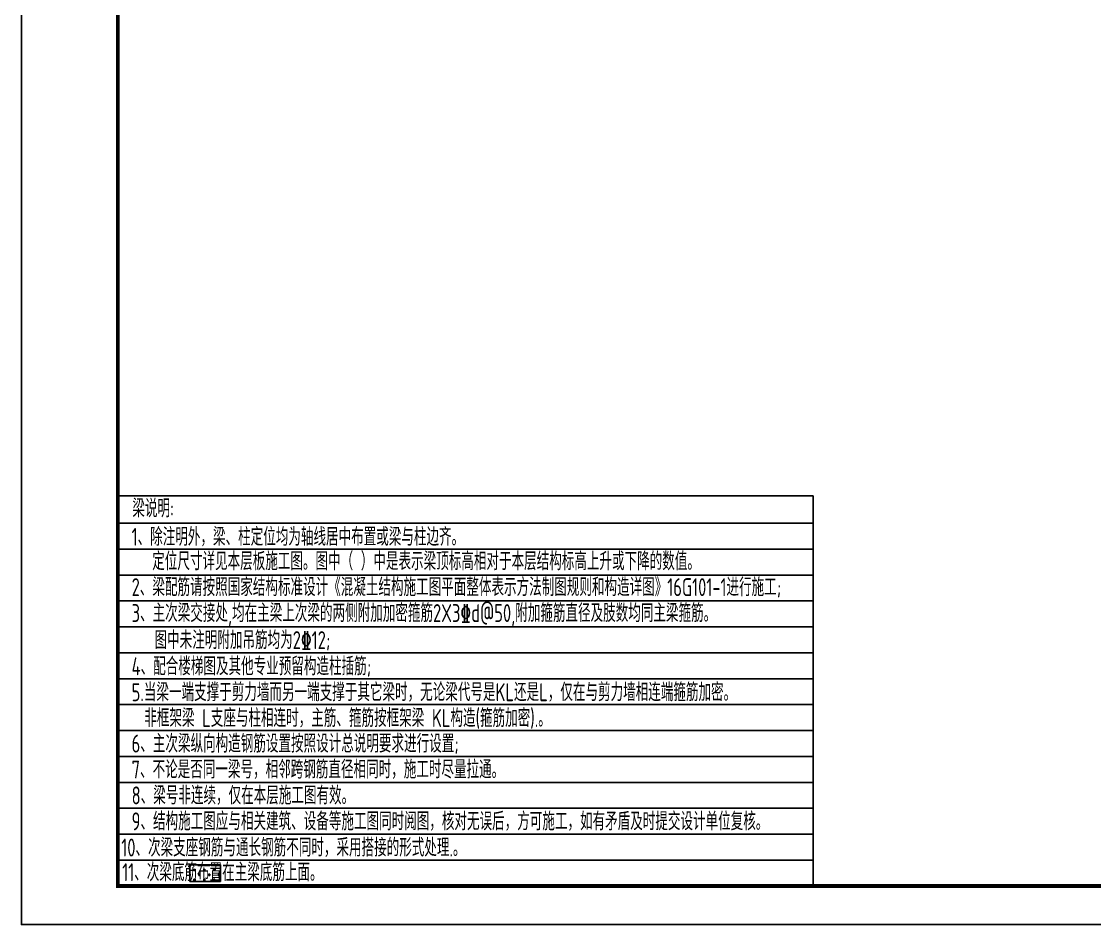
# Model space of a CAD drawing. Extents: x 393367 to 3005760, y 4998 to 826018.
# Drawn here: x 2635031 to 2662873, y 180962 to 204393 of the extents above; entities that cross this region are included whole.
import ezdxf

# ---------------------------------------------------------------- set-up
doc = ezdxf.new("R2010")
doc.units = 0
doc.header["$LTSCALE"] = 1000
doc.layers.get('0').update_dxf_attribs({"linetype": 'CONTINUOUS'})
for name, color, linetype in [('-TK', 7, 'CONTINUOUS'), ('S-文字', 7, 'CONTINUOUS'), ('S-表格线', 54, 'CONTINUOUS'), ('S-降板填充', 75, 'CONTINUOUS')]:
    doc.layers.add(name, color=color, linetype=linetype)
doc.layers.add('yichutu', color=7, linetype='CONTINUOUS', true_color=0xffffff, plot=False)
doc.styles.add('TSSD_Rein', font='Tssdeng.shx', dxfattribs={"width": 0.7, "bigfont": 'hztxt.shx'})

# ---------------------------------------------------------------- blocks, each defined once
blk = doc.blocks.new('A1')
blk.add_lwpolyline([(0, 59400), (0, 0), (84100, 0), (84100, 59400)], close=True)
at = {"const_width": 100}
blk.add_lwpolyline([(2500, 58400), (2500, 1000), (83100, 1000), (83100, 58400)], close=True, dxfattribs=at)
blk = doc.blocks.new('yct-841-594-84100-59400-100-1000')
at = {"layer": 'yichutu', "color": 7, "true_color": 0xffffff}
blk.add_lwpolyline([(0, 0), (0, 59400), (84100, 59400), (84100, 0)], close=True, dxfattribs=at)

msp = doc.modelspace()

# ---------------------------------------------------------------- hatches: boundary and pattern name
at = {"layer": 'S-降板填充'}
h = msp.add_hatch(dxfattribs=at)
h.set_pattern_fill('CROSS', color=8, scale=19.95, style=0)
h.set_pattern_definition([(0, (-1976693.96, -105824.47), (126.6825, 126.6825), [63.34125, -190.02375]), (90, (-1976662.28, -105856.15), (-126.6825, 126.6825), [63.34125, -190.02375])])
h.paths.add_polyline_path([(2639399.19609, 182080.72781), (2640192.25913, 182080.72781), (2640192.25913, 182513.30765), (2639399.19609, 182513.30765)])

# ---------------------------------------------------------------- linework, layer by layer
at = {"layer": 'S-表格线'}
for p, q in [((2637531.48405, 192085.74975), (2655571.46987, 192085.74975)), ((2637531.48405, 192085.74975), (2637531.48405, 181962.12225)), ((2655571.46987, 192085.74975), (2655571.46987, 181962.12225)), ((2637531.48405, 191374.53225), (2655571.46987, 191374.53225)), ((2637531.48405, 190702.21725), (2655571.46987, 190702.21725)), ((2637531.48405, 190029.90225), (2655571.46987, 190029.90225)), ((2637531.48405, 189357.58725), (2655571.46987, 189357.58725)), ((2637531.48405, 188685.27225), (2655571.46987, 188685.27225)), ((2637531.48405, 188012.95725), (2655571.46987, 188012.95725)), ((2637531.48405, 187340.64225), (2655571.46987, 187340.64225)), ((2637531.48405, 186668.32725), (2655571.46987, 186668.32725)), ((2637531.48405, 185996.01225), (2655571.46987, 185996.01225)), ((2637531.48405, 185323.69725), (2655571.46987, 185323.69725)), ((2637531.48405, 184651.38225), (2655571.46987, 184651.38225)), ((2637531.48405, 183979.06725), (2655571.46987, 183979.06725)), ((2637531.48405, 183306.75225), (2655571.46987, 183306.75225)), ((2637531.48405, 182634.43725), (2655571.46987, 182634.43725)), ((2637531.48405, 181962.12225), (2655571.46987, 181962.12225))]:
    msp.add_line(p, q, dxfattribs=at)
at = {"layer": 'S-降板填充'}
msp.add_lwpolyline([(2639399.19609, 182080.72781), (2640192.25913, 182080.72781), (2640192.25913, 182513.30765), (2639399.19609, 182513.30765)], close=True, dxfattribs=at)

# ---------------------------------------------------------------- block references
at = {"layer": '-TK'}
msp.add_blockref('A1', (2635031.48405, 180962.12225), dxfattribs=at)
at = {"layer": 'yichutu'}
msp.add_blockref('yct-841-594-84100-59400-100-1000', (2635031.48405, 180962.12225), dxfattribs=at)

# ---------------------------------------------------------------- texts
at = {"layer": 'S-文字', "style": 'TSSD_Rein', "width": 0.7}
for s, p in [('梁说明:  ', (2637908.58079, 191527.46297)), ('1、除注明外，梁、柱定位均为轴线居中布置或梁与柱边齐。', (2637889.62657, 190788.76076)), ('定位尺寸详见本层板施工图。图中（ ）中是表示梁顶标高相对于本层结构标高上升或下降的数值。', (2638425.33405, 190155.34826)), ('2、梁配筋请按照国家结构标准设计《混凝土结构施工图平面整体表示方法制图规则和构造详图》16G101-1进行施工;', (2637889.62657, 189483.03326)), ('3、主次梁交接处,均在主梁上次梁的两侧附加加密箍筋2X3\x84d@50,附加箍筋直径及肢数均同主梁箍筋。', (2637889.62657, 188810.71826)), ('图中未注明附加吊筋均为2%%13212;', (2638484.99816, 188109.02393)), ('4、配合楼梯图及其他专业预留构造柱插筋;', (2637889.62657, 187429.51326)), ('5.当梁一端支撑于剪力墙而另一端支撑于其它梁时，无论梁代号是KL还是L，仅在与剪力墙相连端箍筋加密。', (2637889.62657, 186757.19826)), ('非框架梁 L支座与柱相连时，主筋、箍筋按框架梁 KL构造(箍筋加密).。', (2638218.29024, 186087.29409)), ('6、主次梁纵向构造钢筋设置按照设计总说明要求进行设置;', (2637889.62657, 185423.87326)), ('7、不论是否同一梁号，相邻跨钢筋直径相同时，施工时尽量拉通。', (2637889.62657, 184751.55826)), ('8、梁号非连续，仅在本层施工图有效。', (2637889.62657, 184079.24326)), ('9、结构施工图应与相关建筑、设备等施工图同时阅图，核对无误后，方可施工，如有矛盾及时提交设计单位复核。', (2637889.62657, 183406.92826)), ('10、次梁支座钢筋与通长钢筋不同时，采用搭接的形式处理.。', (2637621.42802, 182726.93365)), ('11、次梁底筋布置在主梁底筋上面。', (2637646.2833, 182087.27441))]:
    msp.add_text(s, height=465.5, dxfattribs=at).set_placement(p)

doc.saveas('drawing.dxf')
